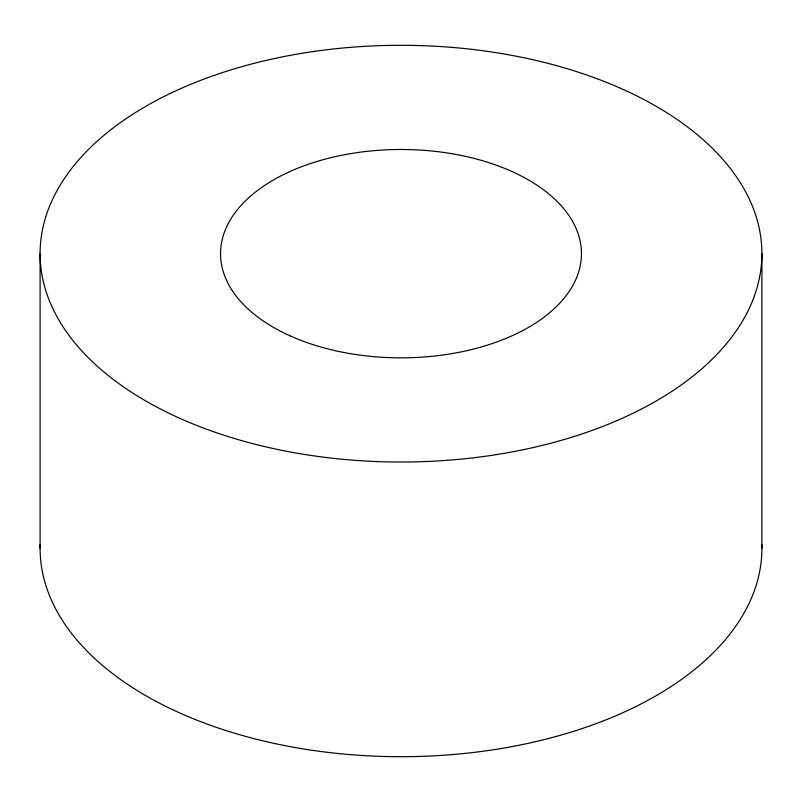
<?xml version="1.0" encoding="UTF-8"?>
<svg xmlns="http://www.w3.org/2000/svg" width="802" height="802" viewBox="0 0 802 802"><rect width="100%" height="100%" fill="white"/><g stroke="black" fill="none" stroke-linecap="round" stroke-linejoin="round"><path stroke-width="1.2" d="M761.9 253.663A360.9 208.36 0 0 1 220.55 434.113A360.9 208.36 0 0 1 220.55 73.213A360.9 208.36 0 0 1 761.9 253.663L761.9 548.337M40.1 253.663L40.1 548.337M761.84 544.628A360.9 208.36 0 0 1 401 756.697A360.9 208.36 0 0 1 40.16 544.628M291.146 336.319A180.45 104.18 0 0 0 579.906 267.256A180.45 104.18 0 0 0 331.948 157.413A180.45 104.18 0 0 0 291.146 336.319"/></g></svg>
